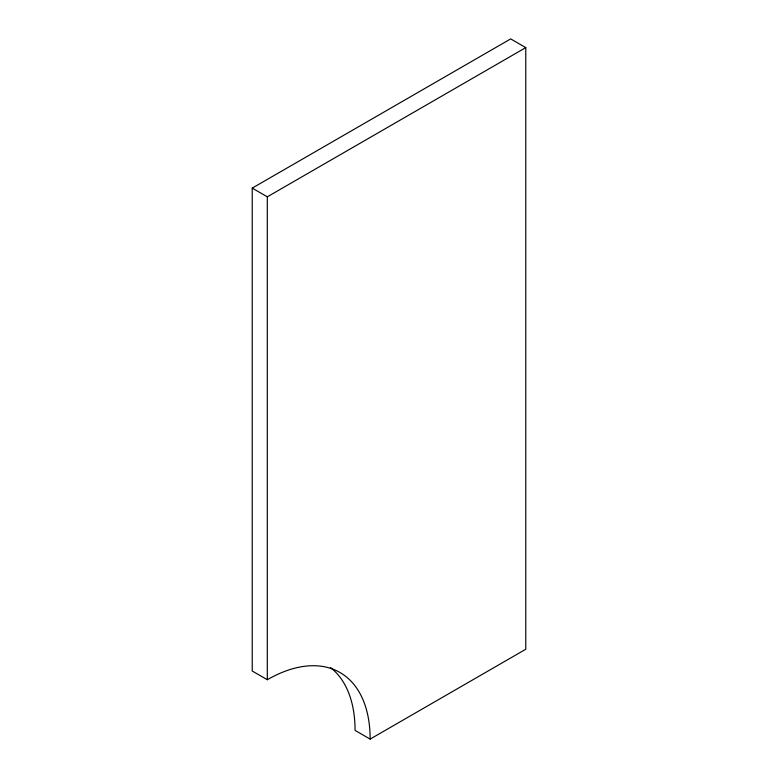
<?xml version="1.0" encoding="UTF-8"?>
<svg xmlns="http://www.w3.org/2000/svg" width="778" height="778" viewBox="0 0 778 778"><rect width="100%" height="100%" fill="white"/><g stroke="black" fill="none" stroke-linecap="round" stroke-linejoin="round"><path stroke-width="1.17" d="M370.143 739.1A145.428 83.966 -60 0 0 267.311 679.729L252.228 671.015L252.228 188.12L510.689 38.9L525.772 47.604L525.772 649.251L370.143 739.1L355.06 730.396A145.428 83.966 -60 0 0 330.426 667.495M252.228 188.12L267.311 196.824L525.772 47.604M267.311 196.824L267.311 679.729"/></g></svg>
